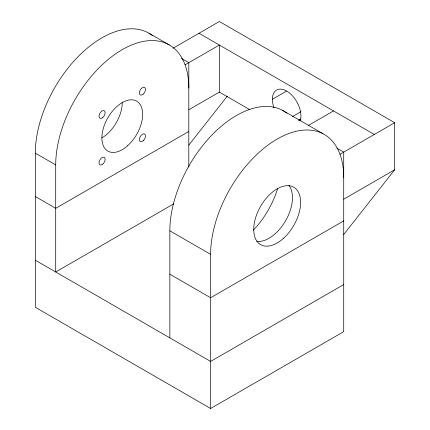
<?xml version="1.0" encoding="UTF-8"?>
<svg xmlns="http://www.w3.org/2000/svg" width="430" height="430" viewBox="0 0 430 430"><rect width="100%" height="100%" fill="white"/><g stroke="black" fill="none" stroke-linecap="round" stroke-linejoin="round"><path stroke-width="0.64" d="M188.808 145.066L227.336 96.126M343.721 234.5L394.675 169.78L394.675 122.706L219.381 21.5L173.037 48.257M185.077 64.844L219.381 45.037L219.381 92.111L188.808 109.763M188.808 131.467L55.706 208.314L35.325 196.542M272.378 99.276L286.391 91.181M292.545 116.525L301.038 111.623M298.866 120.174L300.565 119.191M298.775 120.293L301.038 118.986M308.143 125.592L333.529 110.935M173.698 203.868L55.706 271.991L55.706 164.9A94.116 54.336 -60 0 1 122.26 49.633A94.116 54.336 -60 0 1 188.808 88.053M339.99 154.279L394.675 122.706M343.721 199.197L394.675 169.78M343.721 220.902L210.619 297.748L169.85 274.211M343.721 284.579L210.619 361.426L35.325 260.22M152.65 35.717A94.116 54.336 -60 0 0 78.964 55.787A94.116 54.336 -60 0 0 35.325 153.134L35.325 307.294L210.619 408.5L343.721 331.654L343.721 152.123L336.83 148.146M198.999 33.266L374.293 134.472M148.93 33.201L169.318 44.967M282.257 110.209L323.027 133.746M181.449 58.437L188.808 62.689L188.808 167.098M219.381 92.111L249.911 109.731M35.325 153.134L55.706 164.9M286.982 113.235A94.116 54.336 -60 0 0 213.35 133.596A94.116 54.336 -60 0 0 169.85 230.802L210.619 254.334L210.619 408.5M169.85 230.802L169.85 337.889M210.619 254.334A94.116 54.336 -60 0 1 277.167 139.067A94.116 54.336 -60 0 1 343.721 177.493M288.955 185.464A33.148 19.14 -60 0 1 285.59 220.778A33.148 19.14 -60 0 1 256.694 241.348M277.71 188.329A63.42 36.614 -60 0 1 253.383 230.147M122.26 102.587A28.826 16.641 -60 0 1 101.872 137.89M274.034 107.93A20.178 11.648 60 0 1 285.439 90.397A20.178 11.648 60 0 1 300.204 120.475M283.236 238.559A33.148 19.14 -60 0 0 293.744 187.206A33.148 19.14 -60 0 0 254.528 221.982A33.148 19.14 -60 0 0 283.236 238.559M127.533 145.813A28.826 16.641 -60 0 0 136.67 101.157A28.826 16.641 -60 0 0 102.571 131.397A28.826 16.641 -60 0 0 127.533 145.813M143.228 140.728A4.321 2.494 -60 0 0 144.598 134.031A4.321 2.494 -60 0 0 139.481 138.567A4.321 2.494 -60 0 0 143.228 140.728M143.228 94.127A4.321 2.494 -60 0 0 144.598 87.43A4.321 2.494 -60 0 0 139.481 91.966A4.321 2.494 -60 0 0 143.228 94.127M102.872 164.029A4.321 2.494 -60 0 0 104.243 157.332A4.321 2.494 -60 0 0 99.126 161.863A4.321 2.494 -60 0 0 102.872 164.029M102.872 117.428A4.321 2.494 -60 0 0 104.243 110.73A4.321 2.494 -60 0 0 99.126 115.267A4.321 2.494 -60 0 0 102.872 117.428"/></g></svg>
